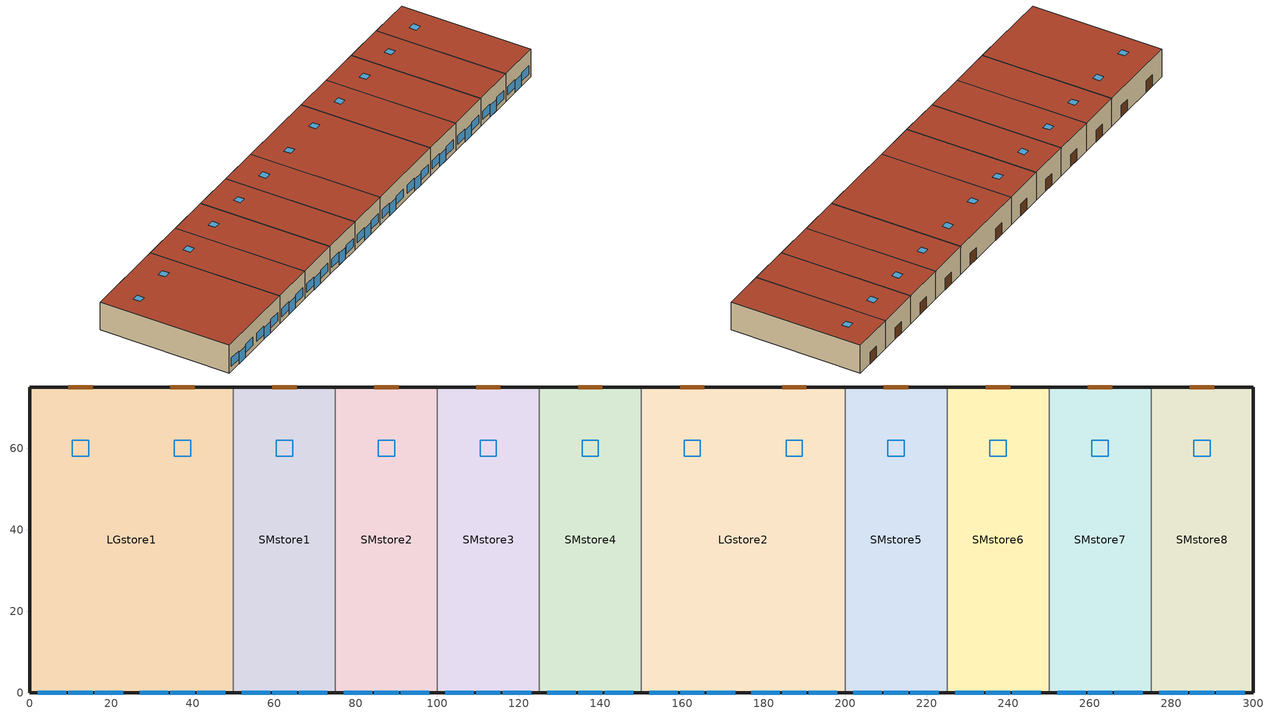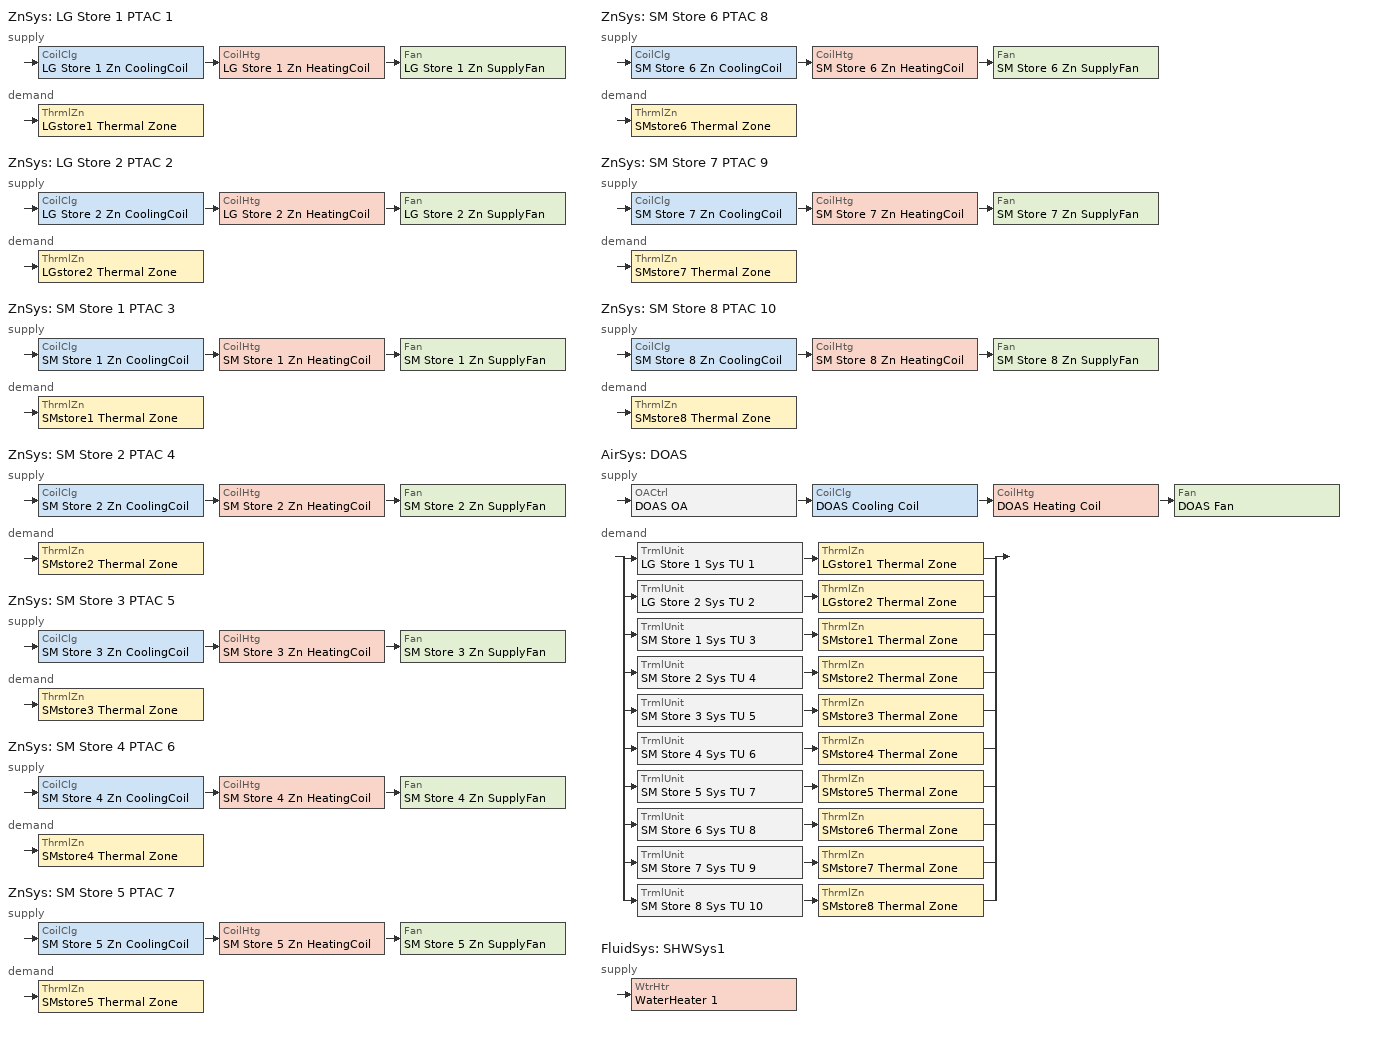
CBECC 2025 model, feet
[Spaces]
LGstore1
 floor ground (Slab Floor): 50,75 50,0 0,0 0,75 z0
 wall outside (Metal Framed Wall): 50,75 0,75 0,0 50,0 z0:16.99
 wall to SMstore1 (Interior Wall): 50,0 50,75 z0:16.99
 window (NACM VertFenestration Fixed): 9.51,0 15.52,0 / 34.51,0 40.52,0 z0:6.99; 2,0 8.99,0 / 16.01,0 23,0 / 27,0 33.99,0 / 41.01,0 48,0 z2.99:7.97
 door (NACM Door): 15.52,75 9.51,75 / 40.52,75 34.51,75 z0:6.99
 roof outside (Roof): 50,0 50,75 0,75 0,0 z16.99
 skylight (NACM Skylight Curb Metal Frame): 14.5,58 14.5,62 10.5,62 10.5,58 z16.99; 39.5,58 39.5,62 35.5,62 35.5,58 z16.99
SMstore1
 floor ground (Slab Floor): 75,75 75,0 50,0 50,75 z0
 wall outside (Metal Framed Wall): 50,0 75,0 / 75,75 50,75 z0:16.99
 wall to SMstore2 (Interior Wall): 75,0 75,75 z0:16.99
 window (NACM VertFenestration Fixed): 59.51,0 65.52,0 z0:6.99; 52,0 58.99,0 / 66.01,0 73,0 z2.99:7.97
 door (NACM Door): 65.52,75 59.51,75 z0:6.99
 roof outside (Roof): 75,0 75,75 50,75 50,0 z16.99
 skylight (NACM Skylight Curb Metal Frame): 64.5,58 64.5,62 60.5,62 60.5,58 z16.99
LGstore2
 floor ground (Slab Floor): 200,75 200,0 150,0 150,75 z0
 wall outside (Metal Framed Wall): 150,0 200,0 / 200,75 150,75 z0:16.99
 wall to SMstore4 (Interior Wall): 150,75 150,0 z0:16.99
 wall to SMstore5 (Interior Wall): 200,0 200,75 z0:16.99
 window (NACM VertFenestration Fixed): 159.51,0 165.49,0 / 184.51,0 190.49,0 z0:6.99; 152,0 158.99,0 / 166.01,0 173,0 / 177,0 183.99,0 / 191.01,0 198,0 z2.99:7.97
 door (NACM Door): 165.49,75 159.51,75 / 190.49,75 184.51,75 z0:6.99
 roof outside (Roof): 200,0 200,75 150,75 150,0 z16.99
 skylight (NACM Skylight Curb Metal Frame): 164.5,58 164.5,62 160.5,62 160.5,58 z16.99; 189.5,58 189.5,62 185.5,62 185.5,58 z16.99
SMstore4
 floor ground (Slab Floor): 150,75 150,0 125,0 125,75 z0
 wall outside (Metal Framed Wall): 125,0 150,0 / 150,75 125,75 z0:16.99
 wall to SMstore3 (Interior Wall): 125,75 125,0 z0:16.99
 window (NACM VertFenestration Fixed): 134.51,0 140.49,0 z0:6.99; 127,0 133.99,0 / 141.01,0 148,0 z2.99:7.97
 door (NACM Door): 140.49,75 134.51,75 z0:6.99
 roof outside (Roof): 150,0 150,75 125,75 125,0 z16.99
 skylight (NACM Skylight Curb Metal Frame): 139.5,58 139.5,62 135.5,62 135.5,58 z16.99
SMstore5
 floor ground (Slab Floor): 225,75 225,0 200,0 200,75 z0
 wall outside (Metal Framed Wall): 200,0 225,0 / 225,75 200,75 z0:16.99
 wall to SMstore6 (Interior Wall): 225,0 225,75 z0:16.99
 window (NACM VertFenestration Fixed): 209.51,0 215.49,0 z0:6.99; 202,0 208.99,0 / 216.01,0 223,0 z2.99:7.97
 door (NACM Door): 215.49,75 209.51,75 z0:6.99
 roof outside (Roof): 225,0 225,75 200,75 200,0 z16.99
 skylight (NACM Skylight Curb Metal Frame): 214.5,58 214.5,62 210.5,62 210.5,58 z16.99
SMstore2
 floor ground (Slab Floor): 100,75 100,0 75,0 75,75 z0
 wall outside (Metal Framed Wall): 75,0 100,0 / 100,75 75,75 z0:16.99
 wall to SMstore3 (Interior Wall): 100,0 100,75 z0:16.99
 window (NACM VertFenestration Fixed): 84.51,0 90.49,0 z0:6.99; 77,0 83.99,0 / 91.01,0 98,0 z2.99:7.97
 door (NACM Door): 90.49,75 84.51,75 z0:6.99
 roof outside (Roof): 100,0 100,75 75,75 75,0 z16.99
 skylight (NACM Skylight Curb Metal Frame): 89.5,58 89.5,62 85.5,62 85.5,58 z16.99
SMstore3
 floor ground (Slab Floor): 125,75 125,0 100,0 100,75 z0
 wall outside (Metal Framed Wall): 100,0 125,0 / 125,75 100,75 z0:16.99
 window (NACM VertFenestration Fixed): 109.51,0 115.49,0 z0:6.99; 102,0 108.99,0 / 116.01,0 123,0 z2.99:7.97
 door (NACM Door): 115.49,75 109.51,75 z0:6.99
 roof outside (Roof): 125,0 125,75 100,75 100,0 z16.99
 skylight (NACM Skylight Curb Metal Frame): 114.5,58 114.5,62 110.5,62 110.5,58 z16.99
SMstore6
 floor ground (Slab Floor): 250,75 250,0 225,0 225,75 z0
 wall outside (Metal Framed Wall): 225,0 250,0 / 250,75 225,75 z0:16.99
 wall to SMstore7 (Interior Wall): 250,0 250,75 z0:16.99
 window (NACM VertFenestration Fixed): 234.51,0 240.49,0 z0:6.99; 227,0 233.99,0 / 241.01,0 248,0 z2.99:7.97
 door (NACM Door): 240.49,75 234.51,75 z0:6.99
 roof outside (Roof): 250,0 250,75 225,75 225,0 z16.99
 skylight (NACM Skylight Curb Metal Frame): 239.5,58 239.5,62 235.5,62 235.5,58 z16.99
SMstore7
 floor ground (Slab Floor): 275,75 275,0 250,0 250,75 z0
 wall outside (Metal Framed Wall): 250,0 275,0 / 275,75 250,75 z0:16.99
 wall to SMstore8 (Interior Wall): 275,0 275,75 z0:16.99
 window (NACM VertFenestration Fixed): 259.51,0 265.49,0 z0:6.99; 252,0 258.99,0 / 266.01,0 273,0 z2.99:7.97
 door (NACM Door): 265.49,75 259.51,75 z0:6.99
 roof outside (Roof): 275,0 275,75 250,75 250,0 z16.99
 skylight (NACM Skylight Curb Metal Frame): 264.5,58 264.5,62 260.5,62 260.5,58 z16.99
SMstore8
 floor ground (Slab Floor): 300,75 300,0 275,0 275,75 z0
 wall outside (Metal Framed Wall): 275,0 300,0 300,75 275,75 z0:16.99
 window (NACM VertFenestration Fixed): 284.51,0 290.49,0 z0:6.99; 277,0 283.99,0 / 291.01,0 298,0 z2.99:7.97
 door (NACM Door): 290.49,75 284.51,75 z0:6.99
 roof outside (Roof): 300,0 300,75 275,75 275,0 z16.99
 skylight (NACM Skylight Curb Metal Frame): 289.5,58 289.5,62 285.5,62 285.5,58 z16.99
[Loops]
ZnSys 'LG Store 1 PTAC 1'
 supply: CoilClg 'LG Store 1 Zn CoolingCoil' > CoilHtg 'LG Store 1 Zn HeatingCoil' > Fan 'LG Store 1 Zn SupplyFan'
 demand: ThrmlZn 'LGstore1 Thermal Zone'
ZnSys 'LG Store 2 PTAC 2'
 supply: CoilClg 'LG Store 2 Zn CoolingCoil' > CoilHtg 'LG Store 2 Zn HeatingCoil' > Fan 'LG Store 2 Zn SupplyFan'
 demand: ThrmlZn 'LGstore2 Thermal Zone'
ZnSys 'SM Store 1 PTAC 3'
 supply: CoilClg 'SM Store 1 Zn CoolingCoil' > CoilHtg 'SM Store 1 Zn HeatingCoil' > Fan 'SM Store 1 Zn SupplyFan'
 demand: ThrmlZn 'SMstore1 Thermal Zone'
ZnSys 'SM Store 2 PTAC 4'
 supply: CoilClg 'SM Store 2 Zn CoolingCoil' > CoilHtg 'SM Store 2 Zn HeatingCoil' > Fan 'SM Store 2 Zn SupplyFan'
 demand: ThrmlZn 'SMstore2 Thermal Zone'
ZnSys 'SM Store 3 PTAC 5'
 supply: CoilClg 'SM Store 3 Zn CoolingCoil' > CoilHtg 'SM Store 3 Zn HeatingCoil' > Fan 'SM Store 3 Zn SupplyFan'
 demand: ThrmlZn 'SMstore3 Thermal Zone'
ZnSys 'SM Store 4 PTAC 6'
 supply: CoilClg 'SM Store 4 Zn CoolingCoil' > CoilHtg 'SM Store 4 Zn HeatingCoil' > Fan 'SM Store 4 Zn SupplyFan'
 demand: ThrmlZn 'SMstore4 Thermal Zone'
ZnSys 'SM Store 5 PTAC 7'
 supply: CoilClg 'SM Store 5 Zn CoolingCoil' > CoilHtg 'SM Store 5 Zn HeatingCoil' > Fan 'SM Store 5 Zn SupplyFan'
 demand: ThrmlZn 'SMstore5 Thermal Zone'
ZnSys 'SM Store 6 PTAC 8'
 supply: CoilClg 'SM Store 6 Zn CoolingCoil' > CoilHtg 'SM Store 6 Zn HeatingCoil' > Fan 'SM Store 6 Zn SupplyFan'
 demand: ThrmlZn 'SMstore6 Thermal Zone'
ZnSys 'SM Store 7 PTAC 9'
 supply: CoilClg 'SM Store 7 Zn CoolingCoil' > CoilHtg 'SM Store 7 Zn HeatingCoil' > Fan 'SM Store 7 Zn SupplyFan'
 demand: ThrmlZn 'SMstore7 Thermal Zone'
ZnSys 'SM Store 8 PTAC 10'
 supply: CoilClg 'SM Store 8 Zn CoolingCoil' > CoilHtg 'SM Store 8 Zn HeatingCoil' > Fan 'SM Store 8 Zn SupplyFan'
 demand: ThrmlZn 'SMstore8 Thermal Zone'
AirSys 'DOAS'
 supply: OACtrl 'DOAS OA' > CoilClg 'DOAS Cooling Coil' > CoilHtg 'DOAS Heating Coil' > Fan 'DOAS Fan'
 demand: split
  | TrmlUnit 'LG Store 1 Sys TU 1' > ThrmlZn 'LGstore1 Thermal Zone'
  | TrmlUnit 'LG Store 2 Sys TU 2' > ThrmlZn 'LGstore2 Thermal Zone'
  | TrmlUnit 'SM Store 1 Sys TU 3' > ThrmlZn 'SMstore1 Thermal Zone'
  | TrmlUnit 'SM Store 2 Sys TU 4' > ThrmlZn 'SMstore2 Thermal Zone'
  | TrmlUnit 'SM Store 3 Sys TU 5' > ThrmlZn 'SMstore3 Thermal Zone'
  | TrmlUnit 'SM Store 4 Sys TU 6' > ThrmlZn 'SMstore4 Thermal Zone'
  | TrmlUnit 'SM Store 5 Sys TU 7' > ThrmlZn 'SMstore5 Thermal Zone'
  | TrmlUnit 'SM Store 6 Sys TU 8' > ThrmlZn 'SMstore6 Thermal Zone'
  | TrmlUnit 'SM Store 7 Sys TU 9' > ThrmlZn 'SMstore7 Thermal Zone'
  | TrmlUnit 'SM Store 8 Sys TU 10' > ThrmlZn 'SMstore8 Thermal Zone'
FluidSys 'SHWSys1'
 supply: WtrHtr 'WaterHeater 1'
[Proj]
100015-RetlStrp-BaselinePTAC: ZipCode=92262; AutoHardSizeAirFlowPerSqFt=1.3; AutoHardSizeAirFlowPerTon=375; CompType=NewComplete; AirBarrier=Air barrier - not verified
[Bldg]
Strip Mall: TotStoryCnt=1; AboveGrdStoryCnt=1
[Mat]
Name | CodeCat | CodeItem
Stucco - 7/8 in | Plastering Materials | Stucco - 7/8 in.
Building Paper - 1/16 in | Building Membrane | Building Paper - 1/16 in.
Air - Metal Wall Framing - 16 or 24 in OC; Stud Wall | Air | Air - Metal Wall Framing - 16 or 24 in. OC
Gypsum Board - 1/2 in | Bldg Board and Siding | Gypsum Board - 1/2 in.
Expanded Polystyrene - EPS - 3 1/3 in | Insulation Board | Expanded Polystyrene - EPS - 3 1/3 in. R14
Metal Standing Seam - 1/16 in | Roofing | Metal Standing Seam - 1/16 in.
Expanded Polystyrene - EPS - 6 7/8 in | Insulation Board | Expanded Polystyrene - EPS - 6 7/8 in. R29
[FenCons] FenProdType=FixedWindow; AssmContext=Manufactured; CertificationMthd=NFRCRated; SHGC=0.25
Name | FenType | SkyltGlz | SkyltCurb | Diffusing | UFactor | VT | GlzTint | WinDivider
NACM Skylight Curb Metal Frame | Skylight | Glass | CurbMounted | 0 | 0.58 | 0.49
NACM VertFenestration Fixed | VerticalFenestration |  |  |  | 0.36 | 0.42 | TintedGlazing | DividerBtwnPanesLessThan7_16in
[ConsAssm]
Name | CompatibleSurfType | MatRef[1] | MatRef[2] | MatRef[3] | MatRef[4] | MatRef[5] | SlabType | SlabInsOrientation | SlabInsThrmlR
Metal Framed Wall | ExteriorWall | Stucco - 7/8 in | Building Paper - 1/16 in | Expanded Polystyrene - EPS - 3 1/3 in | Air - Metal Wall Framing - 16 or 24 in OC | Gypsum Board - 1/2 in
Interior Wall | InteriorWall | Gypsum Board - 1/2 in | Stud Wall | Gypsum Board - 1/2 in
Slab Floor | UndergroundFloor |  |  |  |  |  | UnheatedSlabOnGrade | 12inHorizontal | R5
Roof | Roof | Metal Standing Seam - 1/16 in | Expanded Polystyrene - EPS - 6 7/8 in
[DrCons]
NACM Door: Type=MetalInsulatedSwingingDoor; CertificationMthd=NFRCRated; UFactor=0.36; Open=Swinging
[Story]
Building Story 1
[Spc] Story=Building Story 1; SpcFuncDefaultsRef=StripMall_Defaults; SecSide100PctControlled=1; SHWFluidSegRef=SHWSys1 Supply
Name | ThrmlZnRef | Vol
LGstore1 | LGstore1 Thermal Zone | 63730.3
LGstore2 | LGstore2 Thermal Zone | 63730.3
SMstore1 | SMstore1 Thermal Zone | 31865.2
SMstore2 | SMstore2 Thermal Zone | 31865.2
SMstore3 | SMstore3 Thermal Zone | 31865.2
SMstore4 | SMstore4 Thermal Zone | 31865.2
SMstore5 | SMstore5 Thermal Zone | 31865.2
SMstore6 | SMstore6 Thermal Zone | 31865.2
SMstore7 | SMstore7 Thermal Zone | 31865.2
SMstore8 | SMstore8 Thermal Zone | 31865.2
[ThrmlZn] Type=Conditioned; VentSysRef=DOAS; VentCtrlMthd=CO2Sensors
Name | PriAirCondgSysRef[1]
LGstore1 Thermal Zone | LG Store 1 PTAC 1
LGstore2 Thermal Zone | LG Store 2 PTAC 2
SMstore1 Thermal Zone | SM Store 1 PTAC 3
SMstore2 Thermal Zone | SM Store 2 PTAC 4
SMstore3 Thermal Zone | SM Store 3 PTAC 5
SMstore4 Thermal Zone | SM Store 4 PTAC 6
SMstore5 Thermal Zone | SM Store 5 PTAC 7
SMstore6 Thermal Zone | SM Store 6 PTAC 8
SMstore7 Thermal Zone | SM Store 7 PTAC 9
SMstore8 Thermal Zone | SM Store 8 PTAC 10
[ZnSys] Type=PTAC
Name | AirFlowPerTon
LG Store 1 PTAC 1; LG Store 2 PTAC 2; SM Store 1 PTAC 3; SM Store 2 PTAC 4; SM Store 3 PTAC 5; SM Store 4 PTAC 6; SM Store 5 PTAC 7; SM Store 6 PTAC 8; SM Store 7 PTAC 9
SM Store 8 PTAC 10 | 350
[CoilClg] Type=DirectExpansion; DXEER=13
Name | Sys | FuelSrc | CndsrType | DXIEER
LG Store 1 Zn CoolingCoil | LG Store 1 PTAC 1 | Electric | Air
LG Store 2 Zn CoolingCoil | LG Store 2 PTAC 2 | Electric | Air
SM Store 1 Zn CoolingCoil | SM Store 1 PTAC 3 | Electric | Air
SM Store 2 Zn CoolingCoil | SM Store 2 PTAC 4 | Electric | Air
SM Store 3 Zn CoolingCoil | SM Store 3 PTAC 5 | Electric | Air
SM Store 4 Zn CoolingCoil | SM Store 4 PTAC 6 | Electric | Air
SM Store 5 Zn CoolingCoil | SM Store 5 PTAC 7 | Electric | Air
SM Store 6 Zn CoolingCoil | SM Store 6 PTAC 8 | Electric | Air
SM Store 7 Zn CoolingCoil | SM Store 7 PTAC 9 | Electric | Air
SM Store 8 Zn CoolingCoil | SM Store 8 PTAC 10 | Electric | Air
DOAS Cooling Coil | DOAS |  |  | 14.4
[CoilHtg] Type=Resistance
Name | Sys | FuelSrc
LG Store 1 Zn HeatingCoil | LG Store 1 PTAC 1 | Electric
LG Store 2 Zn HeatingCoil | LG Store 2 PTAC 2 | Electric
SM Store 1 Zn HeatingCoil | SM Store 1 PTAC 3 | Electric
SM Store 2 Zn HeatingCoil | SM Store 2 PTAC 4 | Electric
SM Store 3 Zn HeatingCoil | SM Store 3 PTAC 5 | Electric
SM Store 4 Zn HeatingCoil | SM Store 4 PTAC 6 | Electric
SM Store 5 Zn HeatingCoil | SM Store 5 PTAC 7 | Electric
SM Store 6 Zn HeatingCoil | SM Store 6 PTAC 8 | Electric
SM Store 7 Zn HeatingCoil | SM Store 7 PTAC 9 | Electric
SM Store 8 Zn HeatingCoil | SM Store 8 PTAC 10 | Electric
DOAS Heating Coil | DOAS
[Fan] ModelingMthd=StaticPressure; FlowEff=0.6; TotStaticPress=1.5; MtrEff=0.95
Name | Sys
LG Store 1 Zn SupplyFan | LG Store 1 PTAC 1
LG Store 2 Zn SupplyFan | LG Store 2 PTAC 2
SM Store 1 Zn SupplyFan | SM Store 1 PTAC 3
SM Store 2 Zn SupplyFan | SM Store 2 PTAC 4
SM Store 3 Zn SupplyFan | SM Store 3 PTAC 5
SM Store 4 Zn SupplyFan | SM Store 4 PTAC 6
SM Store 5 Zn SupplyFan | SM Store 5 PTAC 7
SM Store 6 Zn SupplyFan | SM Store 6 PTAC 8
SM Store 7 Zn SupplyFan | SM Store 7 PTAC 9
SM Store 8 Zn SupplyFan | SM Store 8 PTAC 10
DOAS Fan | DOAS
[AirSys]
DOAS: Type=SZAC
[AirSeg] Sys=DOAS
Name | Type
DOAS Supply Air Seg | Supply
DOAS Return Air Seg | Return
[TrmlUnit] Sys=DOAS; Type=Uncontrolled
Name | ZnServedRef
LG Store 1 Sys TU 1 | LGstore1 Thermal Zone
LG Store 2 Sys TU 2 | LGstore2 Thermal Zone
SM Store 1 Sys TU 3 | SMstore1 Thermal Zone
SM Store 2 Sys TU 4 | SMstore2 Thermal Zone
SM Store 3 Sys TU 5 | SMstore3 Thermal Zone
SM Store 4 Sys TU 6 | SMstore4 Thermal Zone
SM Store 5 Sys TU 7 | SMstore5 Thermal Zone
SM Store 6 Sys TU 8 | SMstore6 Thermal Zone
SM Store 7 Sys TU 9 | SMstore7 Thermal Zone
SM Store 8 Sys TU 10 | SMstore8 Thermal Zone
[OACtrl]
DOAS OA: Sys=DOAS; EconoCtrlMthd=DifferentialDryBulb; EconoIntegration=Integrated; EconoHiTempLockout=80
[SpcFuncDefaults]
StripMall_Defaults: SpcFunc=Retail Sales Area (Retail Merchandise Sales)
[FluidSys]
SHWSys1: Type=ServiceHotWater
[WtrHtr]
WaterHeater 1: Sys=SHWSys1; FluidSegOutRef=SHWSys1 Supply; FluidSegMakeupRef=SHWSys1 MuniInlet; EF=0.637; RE=0.78; ThrmlEff=0.8
[FluidSeg] Sys=SHWSys1
Name | Type | Src
SHWSys1 MuniInlet | MakeupFluid | MunicipalWater
SHWSys1 Supply | PrimarySupply
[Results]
End Use | Proposed Design Site Elec. (MWh/yr) | Proposed Site Gas (MBtu/yr) | Proposed LSC¹ ($/ft²-yr) | Standard Design Site Elec. (MWh/yr) | Standard Site Gas (MBtu/yr) | Standard LSC¹ ($/ft²-yr) | Compliance Margins LSC¹ ($/ft²-yr)
Space Heating | 9.5 | -- | 2.96 | 3.3 | -- | 1.06 | -1.90
Space Cooling | 82.7 | -- | 17.13 | 90.4 | -- | 18.67 | 1.54
Indoor Fans | 48.0 | -- | 10.70 | 29.2 | -- | 6.39 | -4.31
Heat Rejection | -- | -- | -- | -- | -- | -- | --
Pumps & Misc. | -- | -- | -- | -- | -- | -- | --
Domestic Hot Water | -- | 121.4 | 2.91 | 24.9 | -- | 5.65 | 2.74
Indoor Lighting | 55.7 | -- | 12.45 | 57.4 | -- | 12.80 | 0.35
Total Compliance | 195.9 | 121.4 | 46.15 | 31.7 | 0.0 | 13.06 | -33.09
Receptacle | 81.8 | -- | 17.66 | 81.8 | -- | 17.66 | --
Process | -- | -- | -- | -- | -- | -- | --
Other Lighting | -- | -- | -- | -- | -- | -- | --
Process Motors | -- | -- | -- | -- | -- | -- | --
Photovoltaics | -- | -- | -- | -174.3 | -- | -31.16 | -31.16
Battery Storage | -- | -- | -- | 0.8 | -- | -0.35 | -0.35
Project Total | 277.7 | 121.4 | 63.81 | 113.5 | 0.0 | 30.72 | -33.09
Efficiency Compliance | 195.9 | 121.4 | 46.15 | 205.2 | 0.0 | 44.57 | -1.58
FAIL
